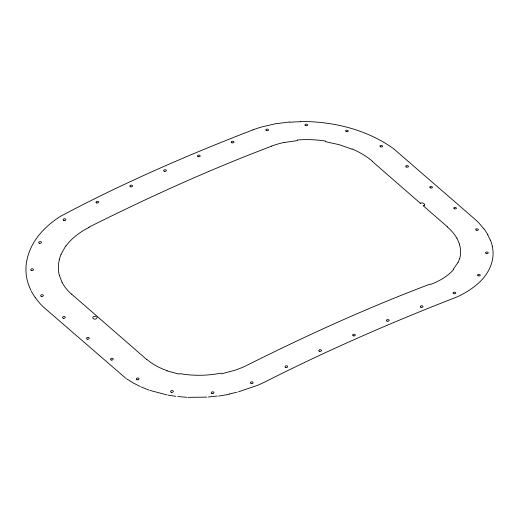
<?xml version="1.0" encoding="UTF-8"?>
<svg xmlns="http://www.w3.org/2000/svg" width="519" height="519" viewBox="0 0 519 519"><rect width="100%" height="100%" fill="white"/><g stroke="black" fill="none" stroke-linecap="round" stroke-linejoin="round"><path stroke-width="0.78" d="M61.008 254.323L65.744 245.935M457.966 262.484L453.223 269.367M88.788 227.231C148.453 197.363 209.287 169.719 271.722 146.144M253 129.847C187.391 155.155 122.633 183.259 60.541 216.293C53.204 220.899 46.21 226.686 40.683 233.102C30.011 245.176 23.556 261.855 26.761 278.119A104.442 69.416 -6.2 0 0 28.727 285.139L30.9 290.413M430.167 284.075C367.731 307.644 306.898 335.287 247.239 365.155A72.537 45.198 -5.4 0 1 234.53 370.384L221.496 373.836M238.474 391.806L257.262 385.429A104.935 64.259 -6 0 0 265.949 381.446C328.28 349.923 392.364 321.988 457.466 296.758C464.7 293.345 471.622 289.161 477.629 283.861C488.308 274.895 495.658 260.473 492.252 246.376M237.105 392.169L229.255 394.005M284.431 142.466L297.471 140.591M217.292 396.049L208.301 397.003M289.719 121.971L275.349 123.794L261.699 126.954A104.877 66.004 6.6 0 0 253.032 129.88M206.86 397.113L187.846 397.359M300.404 121.485C332.757 121.362 366.051 129.263 392.734 148.116M186.658 397.295L177.822 396.561M175.889 396.334L168.111 395.128M325.653 141.719L339.309 144.71L351.986 149.154M167.066 394.933L149.822 390.372M179.263 374.173L167.001 370.864M148.869 390.035L141.356 387.044M140.351 386.59L133.104 382.899L126.435 378.708M125.702 378.195L45.218 308.591A103.871 69.358 -7.7 0 1 39.678 303.161L35.266 297.711M393.311 148.544L393.778 148.888M393.986 149.044L473.795 218.22A103.729 57.525 7.1 0 1 479.374 223.546L483.747 228.736M372.46 161.571L420.358 203.266M447.359 226.771L423.225 205.764A2.517 1.421 6 0 0 423.491 205.628A2.608 1.473 6.2 0 1 423.835 205.472L423.978 205.42A2.867 1.615 6.1 0 0 424.568 205.135M71.635 294.156L97.001 316.233C88.1 315.747 95.833 322.812 97.423 316.622L146.533 359.356M487.743 234.776L490.338 240.161M456.954 238.182L459.562 244.222M62.04 282.232L59.432 275.57M490.468 240.154A104.39 58.478 5.8 0 1 492.33 246.33M483.877 228.71A103.962 57.927 6.7 0 1 487.847 234.77M289.816 122.244A105.37 64.609 6 0 1 300.462 121.77M35.337 297.685A104.079 69.325 -7.2 0 1 31.322 291.14M229.32 394.187A105.247 65.407 -5.8 0 1 218.609 396.055M420.325 203.247A2.517 1.421 6 0 1 420.675 203.176M424.561 205.128A2.984 1.687 6.1 0 0 422.005 202.91A2.867 1.622 6.3 0 0 421.266 203.059L421.11 203.104A2.608 1.473 6 0 1 420.708 203.201M71.551 294.202A71.933 47.521 -6.5 0 1 61.995 282.245M59.374 275.583A72.485 47.716 -5.4 0 1 59.471 259.266M59.4 259.26A72.517 47.819 -4.2 0 1 61.067 254.329M65.965 246.006A72.582 48.137 -3.2 0 1 89.021 227.439M271.658 146.086A72.543 44.796 5.7 0 1 284.38 142.394M297.251 139.994A72.679 44.225 5.3 0 1 325.815 141.142M352.193 148.985A71.946 40.975 5.8 0 1 372.674 161.5M447.222 226.816A71.862 40.56 6.1 0 1 456.856 238.195M459.38 244.235A72.498 41.235 5.1 0 1 459.711 258.371M459.659 258.365A72.576 41.286 3.7 0 1 458.037 262.497M453.638 269.484A72.615 40.995 2.5 0 1 430.64 284.457M221.224 373.096A72.498 45.49 -5.3 0 1 179.613 373.563M167.144 370.702A72.011 47.307 -6.1 0 1 146.669 359.284M63.869 220.465A1.369 0.889 -4.4 0 0 65.887 219.569A1.369 0.889 -4.4 0 0 63.798 218.927A1.369 0.889 -4.4 0 0 63.869 220.465M39.405 243.294A1.369 0.895 -5.6 0 0 41.416 242.36A1.369 0.895 -5.6 0 0 39.334 241.737A1.369 0.895 -5.6 0 0 39.405 243.294M31.425 270.529A1.369 0.908 -6.7 0 0 33.437 269.569A1.369 0.908 -6.7 0 0 31.354 268.959A1.369 0.908 -6.7 0 0 31.425 270.529M41.397 296.466A1.369 0.915 -7.3 0 0 43.343 295.428A1.369 0.915 -7.3 0 0 41.209 294.896A1.369 0.915 -7.3 0 0 41.397 296.466M63.318 318.296A1.369 0.915 -7.4 0 0 65.264 317.252A1.369 0.915 -7.4 0 0 63.13 316.726A1.369 0.915 -7.4 0 0 63.318 318.296M380.459 146.773A1.369 0.766 6.9 0 0 382.626 146.429A1.369 0.766 6.9 0 0 380.732 145.476A1.369 0.766 6.9 0 0 380.459 146.773M476.254 230.144A1.369 0.766 6.8 0 0 478.375 229.735A1.369 0.766 6.8 0 0 476.416 228.834A1.369 0.766 6.8 0 0 476.254 230.144M454.3 208.735A1.369 0.766 6.9 0 0 456.422 208.327A1.369 0.766 6.9 0 0 454.462 207.425A1.369 0.766 6.9 0 0 454.3 208.735M96.722 202.942A1.369 0.876 -3.1 0 0 98.746 202.079A1.369 0.876 -3.1 0 0 96.657 201.424A1.369 0.876 -3.1 0 0 96.722 202.942M130.464 186.762A1.369 0.863 -1.8 0 0 132.54 186.003A1.369 0.863 -1.8 0 0 130.516 185.264A1.369 0.863 -1.8 0 0 130.464 186.762M198.102 156.615A1.369 0.837 1 0 0 200.178 155.94A1.369 0.837 1 0 0 198.154 155.168A1.369 0.837 1 0 0 198.102 156.615M164.276 171.302A1.369 0.85 -0.5 0 0 166.359 170.589A1.369 0.85 -0.5 0 0 164.328 169.83A1.369 0.85 -0.5 0 0 164.276 171.302M231.85 142.731A1.369 0.817 2.5 0 0 233.985 142.174A1.369 0.817 2.5 0 0 232.019 141.324A1.369 0.817 2.5 0 0 231.85 142.731M266.396 130.541A1.369 0.798 4.1 0 0 268.544 130.048A1.369 0.798 4.1 0 0 266.597 129.166A1.369 0.798 4.1 0 0 266.396 130.541M305.529 125.52A1.369 0.785 5.4 0 0 307.65 125.06A1.369 0.785 5.4 0 0 305.691 124.171A1.369 0.785 5.4 0 0 305.529 125.52M346.199 131.528A1.369 0.772 6.4 0 0 348.32 131.099A1.369 0.772 6.4 0 0 346.355 130.204A1.369 0.772 6.4 0 0 346.199 131.528M430.309 187.852A1.369 0.766 6.9 0 0 432.431 187.45A1.369 0.766 6.9 0 0 430.478 186.542A1.369 0.766 6.9 0 0 430.309 187.852M87.302 339.173A1.369 0.915 -7.5 0 0 89.249 338.129A1.369 0.915 -7.5 0 0 87.114 337.603A1.369 0.915 -7.5 0 0 87.302 339.173M111.287 360.056A1.369 0.915 -7.5 0 0 113.233 359.012A1.369 0.915 -7.5 0 0 111.098 358.486A1.369 0.915 -7.5 0 0 111.287 360.056M137.074 379.752A1.369 0.915 -7.4 0 0 139.021 378.708A1.369 0.915 -7.4 0 0 136.886 378.182A1.369 0.915 -7.4 0 0 137.074 379.752M171.309 392.306A1.369 0.908 -6.8 0 0 173.32 391.339A1.369 0.908 -6.8 0 0 171.238 390.729A1.369 0.908 -6.8 0 0 171.309 392.306M211.986 393.525A1.369 0.902 -5.7 0 0 213.997 392.591A1.369 0.902 -5.7 0 0 211.914 391.968A1.369 0.902 -5.7 0 0 211.986 393.525M251.138 383.483A1.369 0.889 -4.5 0 0 253.155 382.581A1.369 0.889 -4.5 0 0 251.073 381.945A1.369 0.889 -4.5 0 0 251.138 383.483M285.709 367.452A1.369 0.876 -3.2 0 0 287.727 366.589A1.369 0.876 -3.2 0 0 285.638 365.934A1.369 0.876 -3.2 0 0 285.709 367.452M319.445 351.272A1.369 0.863 -1.9 0 0 321.527 350.507A1.369 0.863 -1.9 0 0 319.496 349.774A1.369 0.863 -1.9 0 0 319.445 351.272M387.083 321.125A1.369 0.837 0.9 0 0 389.159 320.444A1.369 0.837 0.9 0 0 387.135 319.678A1.369 0.837 0.9 0 0 387.083 321.125M353.264 335.812A1.369 0.85 -0.6 0 0 355.34 335.092A1.369 0.85 -0.6 0 0 353.316 334.34A1.369 0.85 -0.6 0 0 353.264 335.812M420.831 307.242A1.369 0.817 2.4 0 0 422.966 306.677A1.369 0.817 2.4 0 0 421 305.834A1.369 0.817 2.4 0 0 420.831 307.242M453.69 293.566A1.369 0.798 4 0 0 455.805 293.04A1.369 0.798 4 0 0 453.827 292.184A1.369 0.798 4 0 0 453.69 293.566M478.142 275.784A1.369 0.785 5.3 0 0 480.27 275.317A1.369 0.785 5.3 0 0 478.304 274.434A1.369 0.785 5.3 0 0 478.142 275.784M486.134 253.343A1.369 0.772 6.3 0 0 488.256 252.915A1.369 0.772 6.3 0 0 486.297 252.02A1.369 0.772 6.3 0 0 486.134 253.343M406.273 166.949A1.369 0.759 7 0 0 408.447 166.605A1.369 0.759 7 0 0 406.552 165.658A1.369 0.759 7 0 0 406.273 166.949"/></g></svg>
